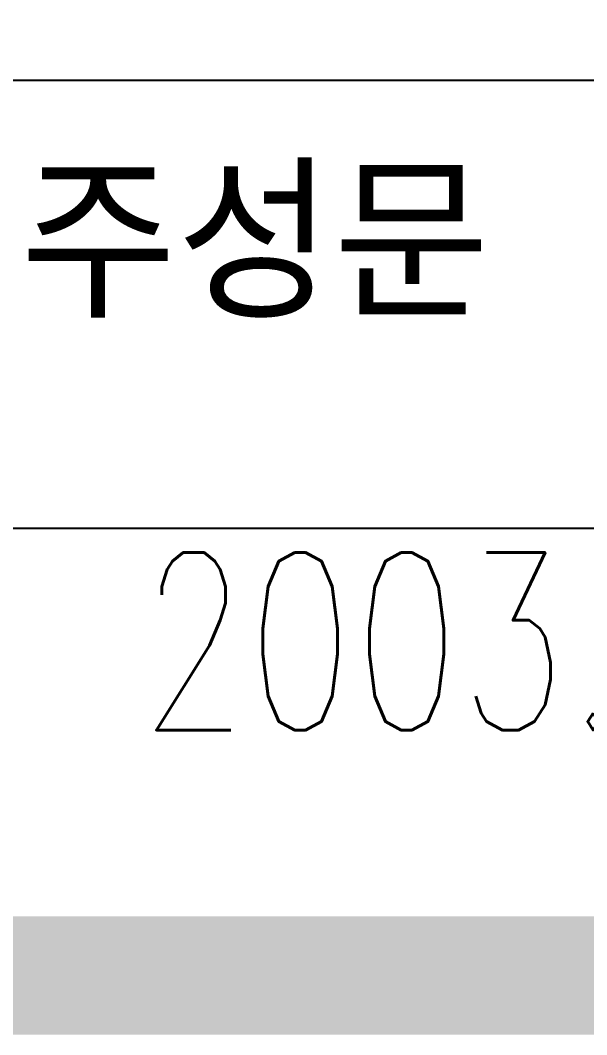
# Model space of a CAD drawing. Extents: x 0 to 841, y 0 to 594.
# Drawn here: x 573.25 to 582.82, y 14 to 31.15 of the extents above; entities that cross this region are included whole.
import ezdxf
from ezdxf.enums import TextEntityAlignment as Align

# ---------------------------------------------------------------- set-up
doc = ezdxf.new("R2010")
doc.units = 0
doc.header["$LTSCALE"] = 700
doc.header["$MEASUREMENT"] = 0
doc.layers.add('BORD', color=7, linetype='CONTINUOUS')
doc.styles.add('GHS', font='romans.shx', dxfattribs={"bigfont": 'ghs.shx'})

msp = doc.modelspace()

# ---------------------------------------------------------------- linework, layer by layer
at = {"layer": 'BORD'}
for p, q in [((30, 30.132), (598, 30.132)), ((558, 22.562), (598, 22.562))]:
    msp.add_line(p, q, dxfattribs=at)
at = {"layer": 'BORD', "const_width": 2}
msp.add_lwpolyline([(30, 15), (30, 579), (826, 579), (826, 15)], close=True, dxfattribs=at)

# ---------------------------------------------------------------- texts
at = {"layer": 'BORD', "style": 'GHS'}
msp.add_text('주성문', height=2.5, dxfattribs=at).set_placement((577.213, 26.108), align=Align.CENTER)
at = {"layer": 'BORD', "style": 'GHS', "width": 0.7}
msp.add_text('2003. 11.', height=3, dxfattribs=at).set_placement((582.297, 19.149), align=Align.CENTER)

doc.saveas('drawing.dxf')
